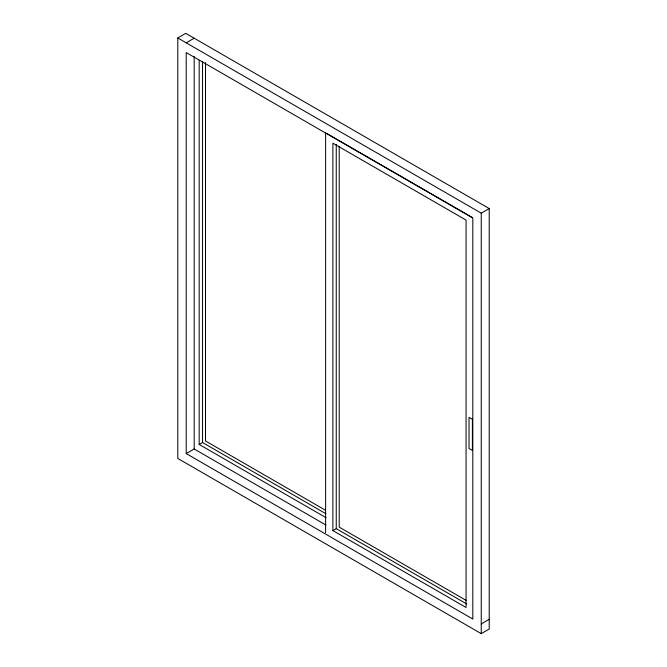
<?xml version="1.0" encoding="UTF-8"?>
<svg xmlns="http://www.w3.org/2000/svg" width="667" height="667" viewBox="0 0 667 667"><rect width="100%" height="100%" fill="white"/><g stroke="black" fill="none" stroke-linecap="round" stroke-linejoin="round"><path stroke-width="1" d="M177.781 37.961L185.76 33.35L489.219 208.554L489.219 629.039L481.241 633.65L177.781 458.446L177.781 37.961L481.241 213.157L489.219 208.554M186.21 42.821L194.189 38.219M199.175 60.18L199.175 444.447L202.543 442.504L325.829 513.682M186.21 453.585L472.811 619.051L472.811 218.026L186.21 52.56L186.21 453.585L194.189 448.974L325.98 525.062M332.883 530.59L466.066 607.487L466.066 220.093L332.883 143.197L332.883 530.59L336.251 528.648L466.742 603.977M481.241 623.92L489.219 619.309M326.513 133.3L472.253 217.434M325.513 510.255L205.503 440.97L205.503 62.531M199.175 444.447L326.063 517.709M466.441 600.567L339.211 527.113L339.211 146.598M481.241 213.157L481.241 633.65M336.251 144.372L336.251 528.648M325.613 132.775L325.613 532.641M202.543 61.356L202.543 442.504M194.189 56.286L194.189 448.974M472.394 419.301L469.026 417.359L469.026 448.499L472.394 450.45L472.394 419.301"/></g></svg>
